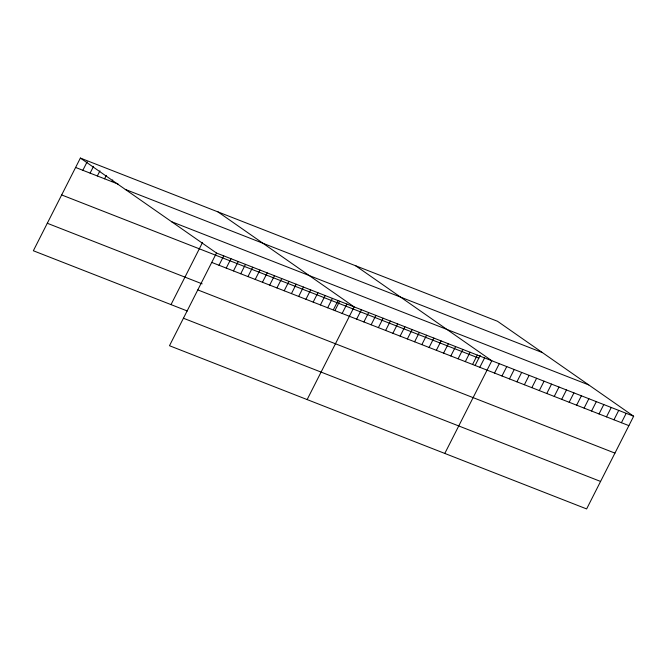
<?xml version="1.0" encoding="UTF-8"?>
<svg xmlns="http://www.w3.org/2000/svg" width="667" height="667" viewBox="0 0 667 667"><rect width="100%" height="100%" fill="white"/><g stroke="black" fill="none" stroke-linecap="round" stroke-linejoin="round"><path stroke-width="1" d="M80.374 158.071L216.5 253.035L169.485 345.723L586.626 508.929L633.65 416.241L497.515 321.277L80.374 158.071L33.35 250.759L187.31 310.989M82.85 170.293L87.185 161.764M90.095 173.128L93.563 166.3M97.34 175.963L99.942 170.844M104.586 178.798L106.32 175.388M111.831 181.632L112.698 179.932M171.01 304.611L202.576 242.396M218.984 265.258L223.745 255.87M226.23 268.092L230.99 258.704M233.475 270.927L238.236 261.539M240.72 273.762L245.481 264.374M247.966 276.597L252.726 267.209M255.211 279.431L259.972 270.043M262.456 282.266L267.217 272.878M269.701 285.101L274.462 275.713M276.947 287.936L281.707 278.548M284.192 290.77L288.953 281.382M291.437 293.605L296.198 284.217M298.683 296.44L303.443 287.052M305.928 299.275L310.689 289.887M313.173 302.109L317.934 292.721M320.418 304.944L325.179 295.556M327.664 307.779L332.424 298.391M333.392 309.746L337.911 300.834M334.909 310.614L339.67 301.226M342.154 313.448L346.915 304.06M307.137 399.583L354.16 306.895L218.026 211.931M356.645 319.118L361.406 309.73M363.89 321.953L368.651 312.565M371.135 324.787L375.896 315.399M378.381 327.622L383.141 318.234M385.626 330.457L390.387 321.069M392.871 333.292L397.632 323.904M400.117 336.126L404.877 326.738M407.362 338.961L412.123 329.573M414.607 341.796L419.368 332.408M421.852 344.631L426.613 335.243M429.098 347.465L433.858 338.077M436.343 350.3L441.104 340.912M443.588 353.135L448.349 343.747M450.834 355.97L455.594 346.582M458.079 358.804L462.84 349.416M465.324 361.639L470.085 352.251M472.569 364.474L477.33 355.086M475.221 365.233L480.207 355.403M479.815 367.309L484.576 357.921M444.797 453.435L491.821 360.755L355.686 265.791M494.522 373.061L499.283 363.673M501.984 375.98L506.753 366.592M509.455 378.906L514.215 369.518M516.917 381.824L521.677 372.436M524.379 384.742L529.139 375.354M531.849 387.669L536.61 378.281M539.311 390.587L544.072 381.199M546.773 393.505L551.534 384.117M554.244 396.423L559.004 387.035M561.706 399.35L566.466 389.962M569.168 402.268L573.928 392.88M576.63 405.186L581.399 395.798M584.1 408.112L588.861 398.724M591.562 411.03L596.323 401.642M599.024 413.949L603.793 404.561M606.495 416.867L611.255 407.479M613.957 419.793L618.718 410.405M621.419 422.711L626.188 413.323M75.604 167.459L118.176 184.117M125.296 189.411L542.438 352.618M171.577 221.702L588.728 384.909M216.5 253.035L633.65 416.241M61.664 194.947L478.806 358.154M211.739 262.423L628.889 425.629M47.299 223.27L202.159 283.859M197.799 289.912L614.941 453.118M183.425 318.234L600.575 481.441"/></g></svg>
